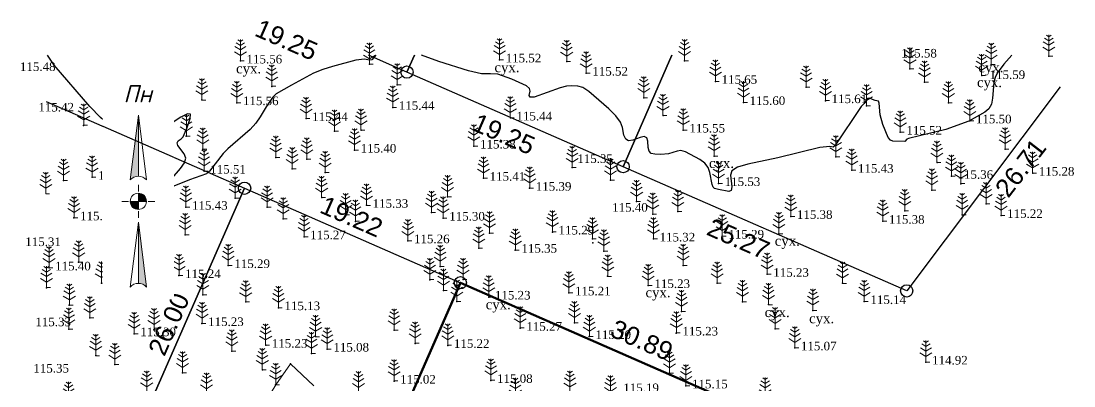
# Model space of a CAD drawing. Header units: millimetres. Extents: x 5405508.5 to 5405595.8, y 5524903.8 to 5524991.6.
# Drawn here: x 5405509.3 to 5405595.3, y 5524961.8 to 5524991.6 of the extents above; entities that cross this region are included whole.
import ezdxf
from ezdxf.enums import TextEntityAlignment as Align

# ---------------------------------------------------------------- set-up
doc = ezdxf.new("R2010")
doc.units = ezdxf.units.MM
doc.set_wipeout_variables(frame=1)
for name, color, linetype, lineweight in [('#Лист (текст_ПН)', 250, 'Continuous', 0), ('#Штамп', 250, 'Continuous', 0), ('рельеф', 7, 'Continuous', 0), ('ТОЧКИ', 7, 'Continuous', 30)]:
    doc.layers.add(name, color=color, linetype=linetype, lineweight=lineweight)
for name, color, linetype in [('горизонтали', 42, 'Continuous'), ('Ділянки_Межі', 10, 'Continuous'), ('надписи', 7, 'Continuous'), ('отметки', 7, 'Continuous'), ('промеры', 185, 'Continuous'), ('Растительность', 7, 'Continuous')]:
    doc.layers.add(name, color=color, linetype=linetype)
doc.styles.get("Standard").update_dxf_attribs({"font": 'arial.ttf'})
doc.styles.add('times', font='times.ttf')
doc.styles.add('Мой_Топо', font='isocpeui.ttf')
doc.linetypes.add('канава 0', pattern='A,0.9,0,["|",Standard,S=0.25,R=0,X=0,Y=0],0.1', length=1)

# ---------------------------------------------------------------- blocks, each defined once
blk = doc.blocks.new('A$C51FE15A3')
at = {"layer": 'Растительность', "color": 94, "lineweight": 0}
for points in [[(-0.201, 1.726), (0, 1.584), (0.201, 1.726)], [(0, 1.75), (0, 0), (0.319, 0)], [(-0.447, 1.172), (0, 0.895), (0.447, 1.172)], [(-0.343, 1.489), (0, 1.267), (0.343, 1.489)], [(-0.493, 0.753), (0, 0.444), (0.493, 0.753)]]:
    blk.add_lwpolyline(points, dxfattribs=at)
blk = doc.blocks.new('*U4')
at = {"color": 0}
for points in [[(-0.113, 0), (-0.109, -0.029), (-0.097, -0.056)], [(-0.113, 0), (-0.097, -0.056), (0, 0)], [(-0.097, -0.056), (0, -0.113), (0, 0)], [(-0.097, -0.056), (-0.08, -0.08), (-0.056, -0.097)], [(-0.097, -0.056), (-0.056, -0.097), (0, -0.113)], [(-0.056, -0.097), (-0.029, -0.109), (0, -0.113)]]:
    blk.add_solid(points, dxfattribs=at)
blk = doc.blocks.new('*U5')
at = {"color": 0}
for points in [[(0, 0), (0.097, 0.056), (0, 0.113)], [(0.097, 0.056), (0.029, 0.109), (0, 0.113)], [(0, 0), (0.113, 0), (0.097, 0.056)], [(0.097, 0.056), (0.056, 0.097), (0.029, 0.109)], [(0.097, 0.056), (0.08, 0.08), (0.056, 0.097)], [(0.113, 0), (0.109, 0.029), (0.097, 0.056)]]:
    blk.add_solid(points, dxfattribs=at)
blk = doc.blocks.new('*U6')
at = {"color": 0}
for points in [[(0, -1.136), (0.021, -1.138), (0, -0.288)], [(0.021, -1.138), (0.042, -1.142), (0, -0.288)], [(0.042, -1.142), (0.062, -1.15), (0, -0.288)], [(0.062, -1.15), (0.081, -1.16), (0, -0.288)], [(0.081, -1.16), (0.098, -1.173), (0, -0.288)], [(0.098, -1.173), (0.113, -1.188), (0, -0.288)]]:
    blk.add_solid(points, dxfattribs=at)
blk = doc.blocks.new('*U7')
at = {"color": 0}
for points in [[(-0.113, 0.297), (-0.098, 0.312), (0, 1.197)], [(-0.098, 0.312), (-0.081, 0.325), (0, 1.197)], [(-0.081, 0.325), (-0.062, 0.335), (0, 1.197)], [(-0.062, 0.335), (-0.042, 0.343), (0, 1.197)], [(-0.042, 0.343), (-0.021, 0.347), (0, 1.197)], [(-0.021, 0.347), (0, 0.349), (0, 1.197)]]:
    blk.add_solid(points, dxfattribs=at)
blk = doc.blocks.new('#Північ')
at = {"color": 7}
blk.add_wipeout([(-2.901, 10.635), (2.901, 10.635), (2.901, -7.981), (-2.901, -7.981)], dxfattribs=at).dxf.layer = '#Лист (текст_ПН)'
at = {"layer": '#Лист (текст_ПН)'}
for p, q in [((-0.663, 1.748), (0, 7.043)), ((0, 7.043), (0, 2.052)), ((0, 7.043), (0.663, 1.748)), ((0, 1.337), (0, 0.807)), ((-1.337, 0), (-0.807, 0)), ((-0.662, 0), (0.662, 0)), ((0, 0.662), (0, -0.662)), ((1.337, 0), (0.807, 0)), ((0, -1.337), (0, -0.807)), ((-0.663, -6.99), (0, -1.695)), ((0, -1.695), (0.663, -6.99)), ((0, -1.695), (0, -6.686))]:
    blk.add_line(p, q, dxfattribs=at)
at = {"layer": '#Лист (текст_ПН)', "flags": 128}
for points in [[(0, 7.043), (-0.663, 1.748, -0.218585), (0, 2.052)], [(0, 0), (-0.662, 0, 0.414214), (0, -0.662)]]:
    blk.add_lwpolyline(points, format="xyb", close=True, dxfattribs=at)
at = {"layer": '#Лист (текст_ПН)'}
blk.add_circle((0, 0), 0.662, dxfattribs=at)
for centre in [(0, 1.178), (0, -7.56)]:
    blk.add_arc(centre, 0.874, 40.67981, 139.32019, dxfattribs=at)
at = {"layer": '#Лист (текст_ПН)', "xscale": 5.883850111352785, "yscale": 5.883850111352785, "zscale": 5.883850111352785}
for name in ['*U7', '*U4', '*U5', '*U6']:
    blk.add_blockref(name, (0, 0), dxfattribs=at)
at = {"layer": '#Лист (текст_ПН)', "style": 'Мой_Топо'}
blk.add_text('Пн', height=1.4, dxfattribs=at).set_placement((-1.217, 8.077))

msp = doc.modelspace()

# ---------------------------------------------------------------- linework, layer by layer
at = {"layer": 'горизонтали', "color": 32}
for points in [[(5405512.037, 5524987.982, 115.5), (5405511.501, 5524988.789, 115.5)], [(5405538.295, 5524988.789, 115.5), (5405537.967, 5524988.422, 115.5), (5405537.777, 5524988.382, 115.5), (5405537.377, 5524988.472, 115.5), (5405536.667, 5524988.372, 115.5), (5405534.767, 5524987.872, 115.5), (5405533.977, 5524987.622, 115.5), (5405533.217, 5524987.312, 115.5), (5405531.407, 5524986.352, 115.5), (5405530.167, 5524985.632, 115.5), (5405529.867, 5524985.342, 115.5), (5405529.347, 5524984.572, 115.5), (5405528.857, 5524983.752, 115.5), (5405528.487, 5524983.232, 115.5), (5405528.047, 5524982.732, 115.5), (5405526.227, 5524981.162, 115.5), (5405525.837, 5524980.782, 115.5), (5405524.727, 5524979.332, 115.5), (5405524.467, 5524979.122, 115.5), (5405523.087, 5524978.612, 115.5), (5405520.987, 5524977.792, 115.5), (5405520.987, 5524977.982, 115.5), (5405522.347, 5524979.542, 115.5), (5405522.677, 5524980.012, 115.5), (5405522.787, 5524980.402, 115.5), (5405522.657, 5524980.732, 115.5), (5405522.127, 5524981.432, 115.5), (5405522.077, 5524981.642, 115.5), (5405522.167, 5524981.792, 115.5), (5405522.397, 5524981.962, 115.5), (5405522.557, 5524982.142, 115.5), (5405522.887, 5524982.892, 115.5), (5405523.147, 5524983.632, 115.5), (5405523.177, 5524983.972, 115.5), (5405522.917, 5524984.002, 115.5), (5405522.377, 5524983.722, 115.5), (5405521.347, 5524983.052, 115.5), (5405520.687, 5524982.672, 115.5), (5405520.087, 5524982.422, 115.5), (5405519.537, 5524982.302, 115.5), (5405518.747, 5524982.212, 115.5), (5405518.227, 5524982.222, 115.5), (5405517.717, 5524982.362, 115.5), (5405517.207, 5524982.652, 115.5), (5405516.447, 5524983.172, 115.5), (5405515.817, 5524983.702, 115.5), (5405514.957, 5524984.592, 115.5), (5405512.037, 5524987.982, 115.5)], [(5405590.193, 5524988.789, 115.5), (5405589.537, 5524988.062, 115.5), (5405589.007, 5524987.312, 115.5), (5405588.837, 5524986.982, 115.5), (5405588.727, 5524986.562, 115.5), (5405588.627, 5524985.282, 115.5), (5405588.537, 5524984.802, 115.5), (5405588.327, 5524984.412, 115.5), (5405587.987, 5524984.132, 115.5), (5405586.687, 5524983.412, 115.5), (5405584.807, 5524982.732, 115.5), (5405582.657, 5524982.222, 115.5), (5405581.777, 5524982.002, 115.5), (5405581.637, 5524981.932, 115.5), (5405581.467, 5524981.762, 115.5), (5405580.487, 5524981.782, 115.5), (5405580.287, 5524981.852, 115.5), (5405580.097, 5524982.082, 115.5), (5405579.687, 5524983.122, 115.5), (5405579.467, 5524983.912, 115.5), (5405579.387, 5524984.882, 115.5), (5405579.327, 5524985.032, 115.5), (5405579.057, 5524985.102, 115.5), (5405578.827, 5524985.172, 115.5), (5405578.597, 5524985.282, 115.5), (5405578.427, 5524985.262, 115.5), (5405578.147, 5524984.842, 115.5), (5405577.917, 5524984.602, 115.5), (5405575.747, 5524981.402, 115.5), (5405575.627, 5524981.292, 115.5), (5405575.337, 5524981.342, 115.5), (5405574.537, 5524981.262, 115.5), (5405571.117, 5524980.412, 115.5), (5405568.657, 5524979.892, 115.5), (5405567.817, 5524979.652, 115.5), (5405567.347, 5524979.352, 115.5), (5405567.227, 5524978.992, 115.5), (5405567.347, 5524978.062, 115.5), (5405567.297, 5524977.742, 115.5), (5405567.107, 5524977.662, 115.5), (5405566.257, 5524977.822, 115.5), (5405565.947, 5524977.912, 115.5), (5405565.837, 5524978.012, 115.5), (5405565.737, 5524978.242, 115.5), (5405565.557, 5524979.232, 115.5), (5405565.417, 5524979.632, 115.5), (5405565.137, 5524979.982, 115.5), (5405564.727, 5524980.282, 115.5), (5405563.557, 5524980.912, 115.5), (5405563.187, 5524981.002, 115.5), (5405562.877, 5524980.962, 115.5), (5405562.187, 5524980.732, 115.5), (5405561.557, 5524980.682, 115.5), (5405561.057, 5524980.712, 115.5), (5405560.767, 5524980.782, 115.5), (5405560.597, 5524980.962, 115.5), (5405560.527, 5524981.262, 115.5), (5405560.497, 5524981.782, 115.5), (5405560.417, 5524982.052, 115.5), (5405560.207, 5524982.152, 115.5), (5405559.877, 5524982.082, 115.5), (5405559.267, 5524981.862, 115.5), (5405558.927, 5524981.802, 115.5), (5405558.687, 5524981.932, 115.5), (5405558.547, 5524982.262, 115.5), (5405558.437, 5524982.882, 115.5), (5405558.257, 5524983.332, 115.5), (5405557.887, 5524983.842, 115.5), (5405557.307, 5524984.422, 115.5), (5405555.687, 5524985.832, 115.5), (5405555.177, 5524986.142, 115.5), (5405554.777, 5524986.252, 115.5), (5405554.247, 5524986.282, 115.5), (5405553.847, 5524986.252, 115.5), (5405553.347, 5524986.132, 115.5), (5405551.207, 5524985.362, 115.5), (5405550.897, 5524985.352, 115.5), (5405550.817, 5524985.502, 115.5), (5405550.887, 5524985.852, 115.5), (5405550.837, 5524986.082, 115.5), (5405550.597, 5524986.302, 115.5), (5405549.397, 5524986.832, 115.5), (5405548.247, 5524987.242, 115.5), (5405547.647, 5524987.272, 115.5), (5405546.907, 5524987.262, 115.5), (5405545.857, 5524987.502, 115.5), (5405543.427, 5524988.262, 115.5), (5405542.033, 5524988.789, 115.5)]]:
    msp.add_polyline3d(points, dxfattribs=at)
at = {"layer": 'Ділянки_Межі'}
for points in [[(5405541.437, 5524988.789), (5405540.836, 5524987.416), (5405537.7, 5524988.789)], [(5405562.45, 5524988.789), (5405558.469, 5524979.696), (5405540.836, 5524987.416)], [(5405540.836, 5524987.416), (5405541.437, 5524988.789)], [(5405558.469, 5524979.696), (5405562.45, 5524988.789)], [(5405594.137, 5524986.219), (5405581.619, 5524969.561), (5405558.469, 5524979.696)]]:
    msp.add_lwpolyline(points, dxfattribs=at)
at = {"layer": 'Ділянки_Межі', "lineweight": 25}
for points in [[(5405594.137, 5524986.219), (5405581.619, 5524969.561), (5405558.469, 5524979.696), (5405540.836, 5524987.416), (5405537.7, 5524988.789)], [(5405511.393, 5524985.023), (5405527.584, 5524977.934), (5405517.141, 5524954.124), (5405513.725, 5524955.62), (5405511.394, 5524956.641)]]:
    msp.add_lwpolyline(points, dxfattribs=at)
msp.add_lwpolyline([(5405517.141, 5524954.124), (5405527.584, 5524977.934), (5405545.191, 5524970.226), (5405534.764, 5524946.408), (5405531.332, 5524947.911)], close=True, dxfattribs=at)
at = {"layer": 'Ділянки_Межі', "lineweight": 50}
msp.add_lwpolyline([(5405534.764, 5524946.408), (5405545.191, 5524970.226), (5405573.492, 5524957.836), (5405559.319, 5524935.658)], close=True, dxfattribs=at)
at = {"layer": 'отметки', "color": 7}
for p in [(5405593.221, 5524988.7, 115.424), (5405527.24, 5524988.317, 115.555), (5405537.772, 5524988.045, 115.49), (5405548.391, 5524988.402, 115.523), (5405553.87, 5524988.275, 115.632), (5405563.488, 5524988.329, 115.646), (5405581.886, 5524987.67, 115.579), (5405588.517, 5524988.027, 115.523), (5405555.465, 5524987.327, 115.524), (5405587.743, 5524987.129, 115.589), (5405529.801, 5524986.247, 115.513), (5405540.039, 5524986.362, 115.442), (5405566.01, 5524986.655, 115.646), (5405573.406, 5524986.174, 115.622), (5405583.077, 5524986.584, 115.55), (5405524.1, 5524985.135, 115.504), (5405560.156, 5524985.315, 115.568), (5405574.988, 5524985.079, 115.609), (5405517.522, 5524984.649, 115.548), (5405526.949, 5524984.914, 115.559), (5405539.67, 5524984.534, 115.436), (5405568.301, 5524984.93, 115.601), (5405578.351, 5524984.649, 115.486), (5405585.022, 5524984.903, 115.575), (5405532.596, 5524983.617, 115.444), (5405549.274, 5524983.668, 115.437), (5405561.732, 5524983.863, 115.523), (5405586.77, 5524983.432, 115.5), (5405514.446, 5524983.066, 115.468), (5405534.916, 5524982.586, 115.442), (5405537.085, 5524982.674, 115.434), (5405563.388, 5524982.684, 115.552), (5405581.099, 5524982.515, 115.521), (5405521.035, 5524981.807, 115.488), (5405522.826, 5524982.179, 115.502), (5405524.171, 5524981.119, 115.531), (5405536.557, 5524981.046, 115.4), (5405546.301, 5524981.377, 115.378), (5405589.65, 5524981.135, 115.387), (5405530.126, 5524980.449, 115.425), (5405532.656, 5524980.315, 115.368), (5405565.9, 5524980.557, 115.53), (5405575.842, 5524980.494, 115.478), (5405584.095, 5524980.037, 115.414), (5405518.373, 5524979.784, 115.456), (5405524.275, 5524979.332, 115.508), (5405531.475, 5524979.522, 115.458), (5405534.161, 5524979.224, 115.385), (5405554.315, 5524979.615, 115.351), (5405577.14, 5524979.403, 115.431), (5405591.904, 5524979.164, 115.279), (5405512.806, 5524978.573, 115.394), (5405515.134, 5524978.833, 115.394), (5405547.079, 5524978.75, 115.411), (5405557.448, 5524978.592, 115.444), (5405566.266, 5524978.32, 115.53), (5405585.268, 5524978.909, 115.36), (5405586.052, 5524978.307, 115.325), (5405521.01, 5524977.796, 115.501), (5405550.849, 5524977.938, 115.391), (5405583.675, 5524977.783, 115.39), (5405526.81, 5524977.12, 115.425), (5405533.874, 5524977.175, 115.337), (5405537.53, 5524976.543, 115.328), (5405544.149, 5524977.236, 115.32), (5405559.577, 5524976.849, 115.402), (5405588.098, 5524976.669, 115.279), (5405518.808, 5524975.71, 115.402), (5405522.791, 5524976.382, 115.433), (5405529.424, 5524976.39, 115.369), (5405535.826, 5524975.771, 115.291), (5405542.848, 5524975.963, 115.25), (5405560.893, 5524975.81, 115.356), (5405562.947, 5524976.026, 115.333), (5405572.159, 5524975.637, 115.376), (5405581.464, 5524976.104, 115.336), (5405586.147, 5524975.779, 115.343), (5405589.32, 5524975.715, 115.217), (5405513.656, 5524975.523, 115.337), (5405516.779, 5524975.377, 115.35), (5405530.741, 5524975.429, 115.372), (5405536.626, 5524975.236, 115.269), (5405543.785, 5524975.501, 115.3), (5405579.673, 5524975.245, 115.379), (5405521.063, 5524973.972, 115.315), (5405522.734, 5524974.141, 115.351), (5405532.436, 5524973.976, 115.266), (5405547.58, 5524974.279, 115.285), (5405552.703, 5524974.366, 115.294), (5405566.572, 5524974.035, 115.287), (5405571.195, 5524974.23, 115.353), (5405540.908, 5524973.653, 115.256), (5405546.69, 5524973.045, 115.218), (5405555.969, 5524973.797, 115.376), (5405556.011, 5524973.492, 115.35), (5405560.949, 5524973.798, 115.32), (5405549.677, 5524972.884, 115.349), (5405556.915, 5524972.81, 115.324), (5405511.622, 5524971.438, 115.402), (5405514.039, 5524971.913, 115.348), (5405520.833, 5524971.861, 115.279), (5405526.246, 5524971.631, 115.29), (5405543.546, 5524971.55, 115.296), (5405563.376, 5524971.635, 115.185), (5405522.228, 5524970.807, 115.242), (5405542.71, 5524970.479, 115.275), (5405545.41, 5524970.49, 115.276), (5405557.215, 5524970.752, 115.282), (5405570.231, 5524970.916, 115.233), (5405511.415, 5524969.825, 115.357), (5405515.894, 5524970.205, 115.407), (5405543.814, 5524969.596, 115.207), (5405560.533, 5524970, 115.23), (5405566.154, 5524970.193, 115.17), (5405576.384, 5524970.183, 115.312), (5405524.183, 5524969.254, 115.235), (5405544.914, 5524968.702, 115.199), (5405547.513, 5524969.063, 115.228), (5405554.052, 5524969.397, 115.208), (5405568.218, 5524968.685, 115.2), (5405578.161, 5524968.695, 115.139), (5405513.277, 5524968.395, 115.392), (5405527.674, 5524968.663, 115.194), (5405530.338, 5524968.195, 115.131), (5405563.245, 5524967.872, 115.222), (5405570.345, 5524968.445, 115.191), (5405573.973, 5524967.967, 115.182), (5405514.95, 5524967.357, 115.315), (5405554.495, 5524966.96, 115.198), (5405513.235, 5524966.436, 115.358), (5405520.188, 5524966.387, 115.262), (5405524.105, 5524966.898, 115.226), (5405539.793, 5524966.348, 115.118), (5405550.079, 5524966.517, 115.275), (5405562.819, 5524966.129, 115.228), (5405570.881, 5524966.476, 115.107), (5405518.571, 5524966.071, 115.302), (5405533.383, 5524965.835, 115.087), (5405541.499, 5524965.283, 115.109), (5405555.715, 5524965.84, 115.202), (5405526.541, 5524964.652, 115.167), (5405529.304, 5524965.131, 115.229), (5405533.043, 5524964.45, 115.191), (5405534.332, 5524964.817, 115.084), (5405544.164, 5524965.116, 115.217), (5405572.488, 5524964.917, 115.067), (5405515.429, 5524964.284, 115.223), (5405516.985, 5524963.564, 115.313), (5405531.318, 5524963.602, 115.124), (5405583.196, 5524963.761, 114.916), (5405522.516, 5524962.877, 115.176), (5405529.032, 5524963.133, 115.092), (5405562.269, 5524962.855, 115.123), (5405530.115, 5524961.915, 115.153), (5405539.781, 5524962.203, 115.016), (5405547.686, 5524962.261, 115.08), (5405563.602, 5524961.815, 115.148)]:
    msp.add_point(p, dxfattribs=at)
at = {"layer": 'рельеф', "color": 7, "linetype": 'канава 0', "elevation": 115.175}
msp.add_lwpolyline([(5405533.231, 5524961.809), (5405531.318, 5524963.602), (5405530.12, 5524961.91), (5405527.851, 5524958.152)], dxfattribs=at)
at = {"layer": 'ТОЧКИ'}
for centre in [(5405540.836, 5524987.416), (5405558.469, 5524979.696), (5405527.584, 5524977.934), (5405545.191, 5524970.226), (5405581.619, 5524969.561)]:
    msp.add_circle(centre, 0.5, dxfattribs=at)

# ---------------------------------------------------------------- block references
at = {"layer": 'Растительность', "color": 7}
for p in [(5405593.22, 5524988.7, 115.42), (5405527.24, 5524988.32, 115.56), (5405537.77, 5524988.05, 115.49), (5405548.39, 5524988.4, 115.52), (5405553.87, 5524988.27, 115.63), (5405563.49, 5524988.33, 115.65), (5405581.89, 5524987.67, 115.58), (5405588.52, 5524988.03, 115.52), (5405555.46, 5524987.33, 115.52), (5405587.74, 5524987.13, 115.59), (5405529.8, 5524986.25, 115.51), (5405540.04, 5524986.36, 115.44), (5405566.01, 5524986.65, 115.65), (5405573.41, 5524986.17, 115.62), (5405583.08, 5524986.58, 115.55), (5405524.1, 5524985.13, 115.5), (5405560.16, 5524985.31, 115.57), (5405574.99, 5524985.08, 115.61), (5405517.52, 5524984.65, 115.55), (5405526.95, 5524984.91, 115.56), (5405539.67, 5524984.53, 115.44), (5405568.3, 5524984.93, 115.6), (5405578.35, 5524984.65, 115.49), (5405585.02, 5524984.9, 115.58), (5405532.6, 5524983.62, 115.44), (5405549.27, 5524983.67, 115.44), (5405561.73, 5524983.86, 115.52), (5405586.77, 5524983.43, 115.5), (5405514.45, 5524983.07, 115.47), (5405534.92, 5524982.59, 115.44), (5405537.08, 5524982.67, 115.43), (5405563.39, 5524982.68, 115.55), (5405581.1, 5524982.51, 115.52), (5405521.04, 5524981.81, 115.49), (5405522.83, 5524982.18, 115.5), (5405524.17, 5524981.12, 115.53), (5405536.56, 5524981.05, 115.4), (5405546.3, 5524981.38, 115.38), (5405589.65, 5524981.13, 115.39), (5405530.13, 5524980.45, 115.42), (5405532.66, 5524980.31, 115.37), (5405565.9, 5524980.56, 115.53), (5405575.84, 5524980.49, 115.48), (5405584.09, 5524980.04, 115.41), (5405518.37, 5524979.78, 115.46), (5405524.28, 5524979.33, 115.51), (5405531.47, 5524979.52, 115.46), (5405534.16, 5524979.22, 115.38), (5405554.32, 5524979.62, 115.35), (5405577.14, 5524979.4, 115.43), (5405591.9, 5524979.16, 115.28), (5405512.81, 5524978.57, 115.39), (5405515.13, 5524978.83, 115.39), (5405547.08, 5524978.75, 115.41), (5405557.45, 5524978.59, 115.44), (5405566.27, 5524978.32, 115.53), (5405585.27, 5524978.91, 115.36), (5405586.05, 5524978.31, 115.32), (5405511.35, 5524977.49, 115.32), (5405521.01, 5524977.8, 115.5), (5405544.15, 5524977.24, 115.32), (5405550.85, 5524977.94, 115.39), (5405583.68, 5524977.78, 115.39), (5405522.79, 5524976.38, 115.43), (5405526.81, 5524977.12, 115.42), (5405529.42, 5524976.39, 115.37), (5405533.87, 5524977.18, 115.34), (5405537.53, 5524976.54, 115.33), (5405559.58, 5524976.85, 115.4), (5405588.1, 5524976.67, 115.28), (5405518.81, 5524975.71, 115.4), (5405535.83, 5524975.77, 115.29), (5405542.85, 5524975.96, 115.25), (5405560.89, 5524975.81, 115.36), (5405562.95, 5524976.03, 115.33), (5405572.16, 5524975.64, 115.38), (5405581.46, 5524976.1, 115.34), (5405586.15, 5524975.78, 115.34), (5405589.32, 5524975.71, 115.22), (5405513.66, 5524975.52, 115.34), (5405516.78, 5524975.38, 115.35), (5405530.74, 5524975.43, 115.37), (5405536.63, 5524975.24, 115.27), (5405543.78, 5524975.5, 115.3), (5405579.67, 5524975.24, 115.38), (5405521.06, 5524973.97, 115.31), (5405522.73, 5524974.14, 115.35), (5405532.44, 5524973.98, 115.27), (5405547.58, 5524974.28, 115.29), (5405552.7, 5524974.37, 115.29), (5405566.57, 5524974.04, 115.29), (5405571.19, 5524974.23, 115.35), (5405540.91, 5524973.65, 115.26), (5405546.69, 5524973.04, 115.22), (5405555.97, 5524973.8, 115.38), (5405560.95, 5524973.8, 115.32), (5405549.68, 5524972.88, 115.35), (5405556.91, 5524972.81, 115.32), (5405511.62, 5524971.44, 115.4), (5405514.04, 5524971.91, 115.35), (5405520.83, 5524971.86, 115.28), (5405526.25, 5524971.63, 115.29), (5405543.55, 5524971.55, 115.3), (5405563.38, 5524971.63, 115.19), (5405522.23, 5524970.81, 115.24), (5405542.71, 5524970.48, 115.28), (5405545.41, 5524970.49, 115.28), (5405557.22, 5524970.75, 115.28), (5405570.23, 5524970.92, 115.23), (5405511.41, 5524969.83, 115.36), (5405515.89, 5524970.2, 115.41), (5405543.81, 5524969.6, 115.21), (5405560.53, 5524970, 115.23), (5405566.15, 5524970.19, 115.17), (5405576.38, 5524970.18, 115.31), (5405524.18, 5524969.25, 115.24), (5405527.67, 5524968.66, 115.19), (5405544.91, 5524968.7, 115.2), (5405547.51, 5524969.06, 115.23), (5405554.05, 5524969.4, 115.21), (5405568.22, 5524968.68, 115.2), (5405578.16, 5524968.69, 115.14), (5405513.28, 5524968.39, 115.39), (5405530.34, 5524968.19, 115.13), (5405563.24, 5524967.87, 115.22), (5405570.34, 5524968.44, 115.19), (5405573.97, 5524967.97, 115.18), (5405514.95, 5524967.36, 115.32), (5405554.5, 5524966.96, 115.2), (5405513.24, 5524966.44, 115.36), (5405518.57, 5524966.07, 115.3), (5405520.19, 5524966.39, 115.26), (5405524.11, 5524966.9, 115.23), (5405539.79, 5524966.36, 115.12), (5405550.08, 5524966.54, 115.28), (5405562.82, 5524966.13, 115.23), (5405570.88, 5524966.47, 115.11), (5405533.38, 5524965.83, 115.09), (5405541.5, 5524965.3, 115.11), (5405555.72, 5524965.84, 115.2), (5405526.54, 5524964.65, 115.17), (5405529.3, 5524965.13, 115.23), (5405533.04, 5524964.45, 115.19), (5405534.33, 5524964.82, 115.08), (5405544.16, 5524965.14, 115.22), (5405572.49, 5524964.92, 115.07), (5405515.43, 5524964.28, 115.22), (5405516.99, 5524963.56, 115.31), (5405583.19, 5524963.76, 114.92), (5405522.52, 5524962.88, 115.18), (5405529.03, 5524963.13, 115.09), (5405562.27, 5524962.85, 115.12), (5405530.12, 5524961.91, 115.15), (5405539.78, 5524962.22, 115.02), (5405547.69, 5524962.28, 115.08), (5405563.6, 5524961.82, 115.15), (5405519.59, 5524961.3, 115.22), (5405524.48, 5524961.14, 115.19), (5405536.88, 5524961.25, 115.15), (5405554.14, 5524961.29, 115.28), (5405557.44, 5524960.92, 115.19), (5405513.22, 5524960.4, 115.31), (5405549.68, 5524960.71, 115.11), (5405570.07, 5524960.75, 115.04)]:
    msp.add_blockref('A$C51FE15A3', p, dxfattribs=at)

# ---------------------------------------------------------------- texts
at = {"layer": 'надписи', "color": 7, "style": 'times'}
for p in [(5405526.887, 5524988.106, 111.861), (5405547.974, 5524988.202, 111.861), (5405587.471, 5524988.195, 111.861), (5405587.357, 5524986.981, 111.861), (5405517.219, 5524984.439, 111.861), (5405565.483, 5524980.388, 111.861), (5405516.466, 5524975.218, 111.861), (5405570.853, 5524974.05, 111.861), (5405560.303, 5524969.841, 111.861), (5405547.262, 5524968.863, 111.861), (5405570.027, 5524968.229, 111.861), (5405573.656, 5524967.725, 111.861)]:
    msp.add_text('сух.', height=0.8, dxfattribs=at).set_placement(p, align=Align.TOP_LEFT)
at = {"layer": 'отметки', "color": 7, "style": 'times'}
for s, p in [('115.58', (5405581.175, 5524989.3, 115.579)), ('115.56', (5405527.74, 5524988.817, 115.555)), ('115.52', (5405548.891, 5524988.902, 115.523)), ('115.48', (5405509.245, 5524988.202, 115.477)), ('115.52', (5405555.965, 5524987.827, 115.524)), ('115.65', (5405566.51, 5524987.155, 115.646)), ('115.59', (5405588.384, 5524987.545, 115.589)), ('115.55', (5405518.022, 5524985.149, 115.548)), ('115.56', (5405527.449, 5524985.414, 115.559)), ('115.44', (5405540.17, 5524985.034, 115.436)), ('115.60', (5405568.801, 5524985.43, 115.601)), ('115.61', (5405575.488, 5524985.579, 115.609)), ('115.42', (5405510.752, 5524984.897, 115.422)), ('115.44', (5405549.774, 5524984.168, 115.437)), ('115.44', (5405533.096, 5524984.117, 115.444)), ('115.50', (5405587.27, 5524983.932, 115.5)), ('115.55', (5405563.888, 5524983.184, 115.552)), ('115.52', (5405581.599, 5524983.015, 115.521)), ('115.38', (5405546.801, 5524981.877, 115.378)), ('115.40', (5405537.057, 5524981.546, 115.4)), ('115.35', (5405554.737, 5524980.699, 115.351)), ('115.43', (5405577.64, 5524979.903, 115.431)), ('115.39', (5405515.634, 5524979.333, 115.394)), ('115.51', (5405524.775, 5524979.832, 115.508)), ('115.41', (5405547.579, 5524979.25, 115.411)), ('115.36', (5405585.768, 5524979.409, 115.36)), ('115.28', (5405592.404, 5524979.664, 115.279)), ('115.39', (5405551.349, 5524978.438, 115.391)), ('115.53', (5405566.766, 5524978.82, 115.53)), ('115.43', (5405523.291, 5524976.882, 115.433)), ('115.33', (5405538.03, 5524977.043, 115.328)), ('115.40', (5405557.582, 5524976.726, 115.402)), ('115.34', (5405514.156, 5524976.023, 115.337)), ('115.30', (5405544.285, 5524976.001, 115.3)), ('115.38', (5405572.659, 5524976.137, 115.376)), ('115.38', (5405580.173, 5524975.745, 115.379)), ('115.22', (5405589.82, 5524976.215, 115.217)), ('115.29', (5405553.203, 5524974.866, 115.294)), ('115.31', (5405509.68, 5524973.92, 115.308)), ('115.27', (5405532.936, 5524974.476, 115.266)), ('115.26', (5405541.408, 5524974.153, 115.256)), ('115.32', (5405561.449, 5524974.298, 115.32)), ('115.29', (5405567.072, 5524974.535, 115.287)), ('115.35', (5405550.177, 5524973.384, 115.349)), ('115.29', (5405526.746, 5524972.131, 115.29)), ('115.40', (5405512.122, 5524971.938, 115.402)), ('115.24', (5405522.728, 5524971.307, 115.242)), ('115.23', (5405570.731, 5524971.416, 115.233)), ('115.41', (5405516.394, 5524970.705, 115.407)), ('115.23', (5405561.033, 5524970.5, 115.23)), ('115.23', (5405548.013, 5524969.563, 115.228)), ('115.21', (5405554.552, 5524969.897, 115.208)), ('115.13', (5405530.838, 5524968.695, 115.131)), ('115.14', (5405578.661, 5524969.195, 115.139)), ('115.33', (5405510.506, 5524967.384, 115.333)), ('115.23', (5405524.605, 5524967.398, 115.226)), ('115.27', (5405550.579, 5524967.017, 115.275)), ('115.30', (5405519.071, 5524966.571, 115.302)), ('115.20', (5405556.215, 5524966.34, 115.202)), ('115.23', (5405563.319, 5524966.629, 115.228)), ('115.23', (5405529.804, 5524965.631, 115.229)), ('115.08', (5405534.832, 5524965.317, 115.084)), ('115.22', (5405544.664, 5524965.616, 115.217)), ('115.07', (5405572.988, 5524965.417, 115.067)), ('115.35', (5405510.341, 5524963.602, 115.351)), ('114.92', (5405583.696, 5524964.261, 114.916)), ('115.02', (5405540.281, 5524962.703, 115.016)), ('115.08', (5405548.186, 5524962.761, 115.08)), ('115.19', (5405558.49, 5524962.009, 115.193)), ('115.15', (5405564.102, 5524962.315, 115.148))]:
    msp.add_text(s, height=0.7, dxfattribs=at).set_placement(p, align=Align.TOP_LEFT)
at = {"layer": 'промеры', "char_height": 1.5, "attachment_point": 1}
for s, insert, rotation in [('19.25', (5405528.902, 5524991.789), 336.35584), ('19.26', (5405516.994, 5524985.214), 336.35584), ('19.25', (5405546.65, 5524984.096), 336.35584), ('26.71', (5405588.72, 5524977.983), 52.3508), ('19.22', (5405534.215, 5524977.365), 336.35584), ('25.27', (5405565.791, 5524975.558), 336.35584), ('26.00', (5405519.659, 5524964.752), 66.37949), ('30.89', (5405557.906, 5524967.289), 336.35584)]:
    msp.add_mtext(s, dxfattribs=dict(at, insert=insert, rotation=rotation))

# ---------------------------------------------------------------- next in the draw order: block references
at = {"layer": '#Штамп'}
msp.add_blockref('#Північ', (5405518.91, 5524976.866, 126.873), dxfattribs=at)

# ---------------------------------------------------------------- next in the draw order: linework, layer by layer
at = {"layer": 'Ділянки_Межі', "lineweight": 25}
msp.add_lwpolyline([(5405511.393, 5524985.023), (5405527.584, 5524977.934), (5405545.191, 5524970.226), (5405573.492, 5524957.836), (5405559.319, 5524935.658), (5405547.131, 5524915.036)], dxfattribs=at)

doc.saveas('drawing.dxf')
